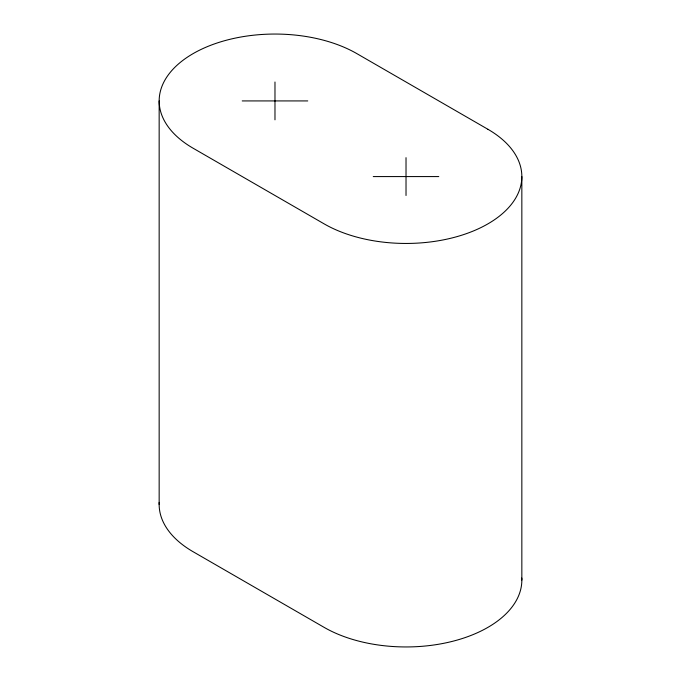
<?xml version="1.0" encoding="UTF-8"?>
<svg xmlns="http://www.w3.org/2000/svg" width="681" height="681" viewBox="0 0 681 681"><rect width="100%" height="100%" fill="white"/><g stroke="black" fill="none" stroke-linecap="round" stroke-linejoin="round"><path stroke-width="1.02" d="M242.223 100.924L307.744 100.924M373.256 176.575L438.777 176.575M521.842 176.575L521.842 580.076M406.021 157.66L406.021 195.49M274.979 82.009L274.979 119.83M159.158 100.924L159.158 504.425M521.791 578.033A115.821 66.874 0 0 1 451.971 641.459A115.821 66.874 0 0 1 324.122 627.363L193.081 551.712A115.821 66.874 0 0 1 159.209 502.382M487.919 129.288L356.878 53.637A115.821 66.874 0 0 0 193.081 53.637A115.821 66.874 0 0 0 193.081 148.203L324.122 223.862A115.821 66.874 0 0 0 487.919 223.862A115.821 66.874 0 0 0 487.919 129.288"/></g></svg>
